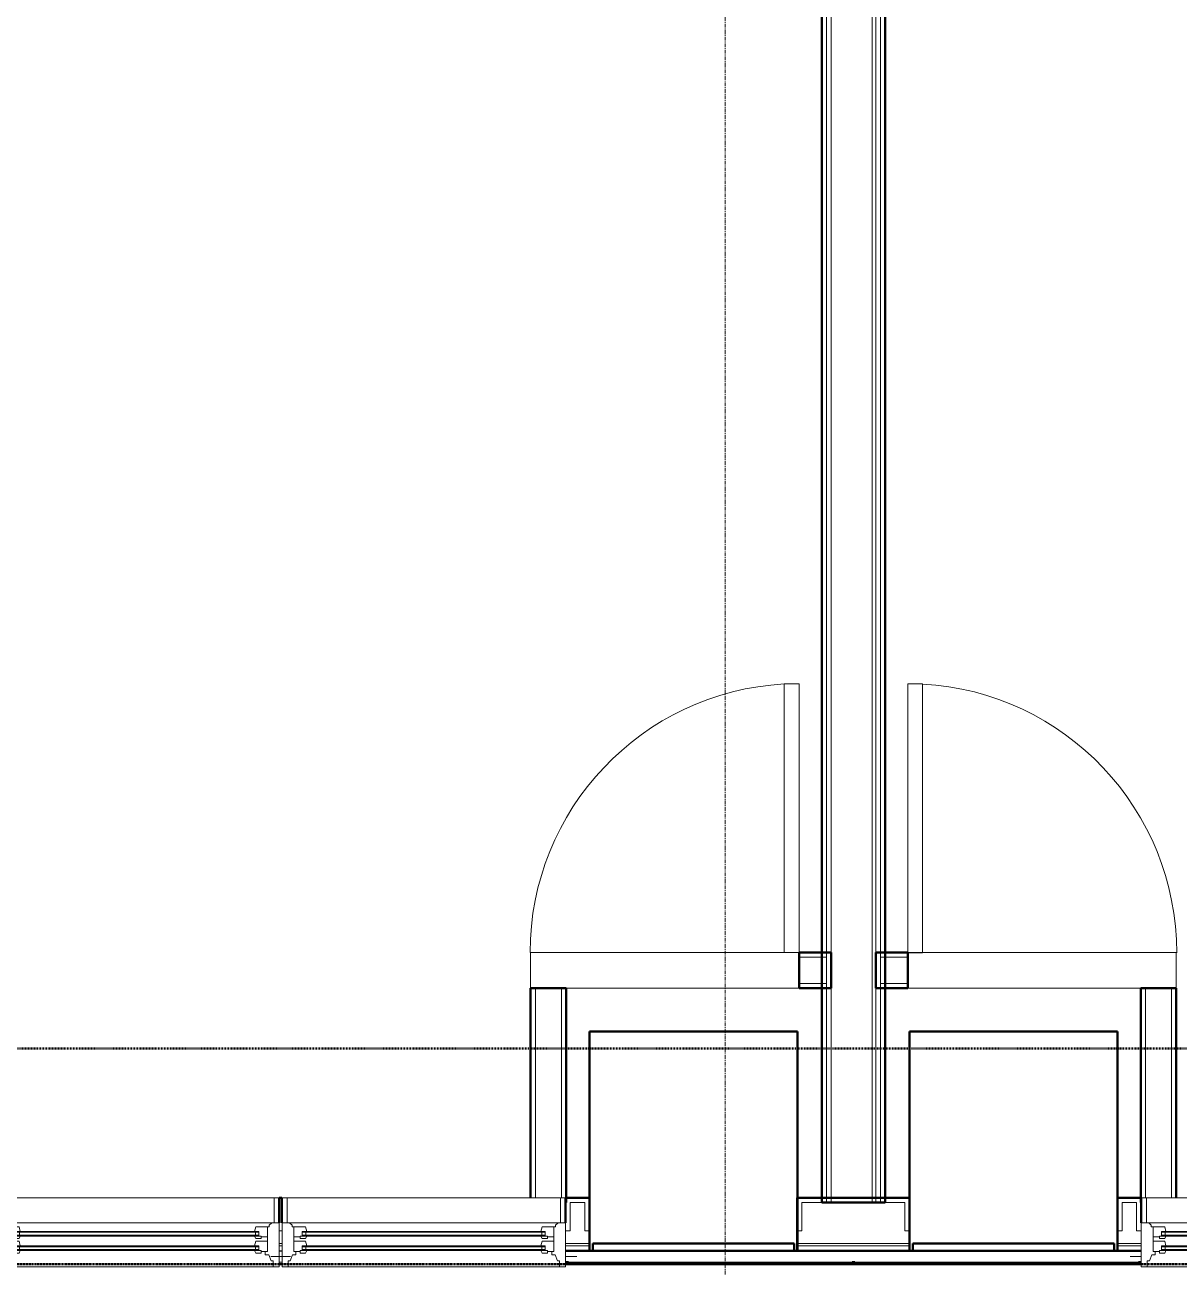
# Model space of a CAD drawing. Header units: inches. Extents: x -4218 to -1830, y 9767 to 12426.
# Drawn here: x -3248.2 to -3093.5, y 9979.8 to 10146.3 of the extents above; entities that cross this region are included whole.
import ezdxf

# ---------------------------------------------------------------- set-up
doc = ezdxf.new("R2010")
doc.units = ezdxf.units.IN
doc.header["$MEASUREMENT"] = 0
doc.linetypes.add('Dash 1_16_', pattern=[0.125, 0.0625, -0.0625])
doc.linetypes.add('Grid Line 1_2_', pattern=[0.875, 0.5, -0.125, 0.125, -0.125])
for name, color, linetype, lineweight in [('0-1', 7, 'Continuous', 5), ('0-2', 10, 'Continuous', 9), ('A-DOOR-1', 10, 'Continuous', 9), ('A-DOOR-2', 50, 'Continuous', 20), ('A-GENM', 5, 'Continuous', 9), ('A-GENM-6', 5, 'Continuous', 50), ('A-GLAZ-1', 151, 'Continuous', 9), ('A-GLAZ-2', 151, 'Continuous', 20), ('A-GLAZ-3', 151, 'Continuous', 50), ('A-WALL', 113, 'Continuous', 13), ('A-WALL-1', 7, 'Continuous', 50), ('A-WALL-2', 250, 'Continuous', 13), ('A-WALL-3', 10, 'Continuous', 9), ('A-WALL-4', 252, 'Continuous', 9), ('A-WALL-7', 113, 'Continuous', 9), ('A-WALL-8', 113, 'Continuous', 50), ('C-PROP-LINE-1', 91, 'Dash 1_16_', 50), ('I-WALL-1', 7, 'Continuous', 50), ('S-GRID-1', 1, 'Grid Line 1_2_', 9)]:
    doc.layers.add(name, color=color, linetype=linetype, lineweight=lineweight)

# ---------------------------------------------------------------- blocks, each defined once
blk = doc.blocks.new('SWING - SINGLE - FLUSH - 36_ x 80_ - OFFSET PIVOT DOOR AT MAGIC PAK AND WASHER_DRYER-3199414-BACKGROUND - RCP - 3RD FLOOR')
at = {"layer": 'A-DOOR-1'}
blk.add_arc((18, 2.37), 36.07, 93.1789, 180, dxfattribs=at)
at = {"layer": 'A-DOOR-2'}
for p, q in [((16, 2.37), (16, 38.39)), ((18, 38.39), (16, 38.39)), ((18, 2.37), (18, 38.39)), ((18, 2.37), (16, 2.37))]:
    blk.add_line(p, q, dxfattribs=at)
blk = doc.blocks.new('SWING - SINGLE - FLUSH - 36_ x 80_ - OFFSET PIVOT DOOR AT MAGIC PAK AND WASHER_DRYER-3199415-BACKGROUND - RCP - 3RD FLOOR')
at = {"layer": 'A-DOOR-1'}
blk.add_arc((18, -2.37), 36.07, 180, 266.8211, dxfattribs=at)
at = {"layer": 'A-DOOR-2'}
for p, q in [((16, -2.37), (16, -38.39)), ((18, -2.37), (16, -2.37)), ((18, -2.37), (18, -38.39)), ((18, -38.39), (16, -38.39))]:
    blk.add_line(p, q, dxfattribs=at)
blk = doc.blocks.new('CTR - 1st Phase - Unit Layouts_rvt-1-BACKGROUND - RCP - 3RD FLOOR')
at = {"layer": 'A-WALL-1'}
for p, q in [((-3144.4, 10017.18), (-3144.4, 10021.93)), ((-3144.4, 10021.93), (-3140.12, 10021.93)), ((-3140.12, 10021.93), (-3140.12, 10021.31)), ((-3140.12, 10021.31), (-3140.12, 10017.81)), ((-3134.12, 10021.93), (-3129.85, 10021.93)), ((-3134.12, 10021.3), (-3134.12, 10021.93)), ((-3134.12, 10017.8), (-3134.12, 10021.3)), ((-3129.85, 10021.93), (-3129.85, 10017.18)), ((-3140.12, 10017.81), (-3140.12, 10017.18)), ((-3134.12, 10017.18), (-3134.12, 10017.8)), ((-3180.4, 9989.06), (-3180.4, 10017.18)), ((-3180.4, 10017.18), (-3175.65, 10017.18)), ((-3175.65, 10017.18), (-3175.65, 9988.44)), ((-3140.12, 10017.18), (-3144.4, 10017.18)), ((-3129.85, 10017.18), (-3134.12, 10017.18)), ((-3098.6, 9988.43), (-3098.6, 10017.18)), ((-3098.6, 10017.18), (-3093.85, 10017.18)), ((-3093.85, 10017.18), (-3093.85, 9989.06)), ((-3175.65, 9988.44), (-3175.77, 9988.44)), ((-3098.47, 9988.43), (-3098.6, 9988.43))]:
    blk.add_line(p, q, dxfattribs=at)
at = {"layer": 'A-WALL-2'}
for p, q in [((-3144.4, 10021.31), (-3140.75, 10021.31)), ((-3140.75, 10021.31), (-3140.75, 10017.81)), ((-3129.85, 10021.3), (-3133.5, 10021.3)), ((-3133.5, 10017.8), (-3133.5, 10021.3)), ((-3144.4, 10017.81), (-3140.75, 10017.81)), ((-3129.85, 10017.8), (-3133.5, 10017.8)), ((-3179.77, 9989.06), (-3179.77, 10017.18)), ((-3176.27, 9989.06), (-3176.27, 10017.18)), ((-3097.97, 9989.06), (-3097.97, 10017.18)), ((-3094.47, 9989.06), (-3094.47, 10017.18))]:
    blk.add_line(p, q, dxfattribs=at)
at = {"layer": 'A-WALL-3'}
for p, q in [((-3180.4, 10021.93), (-3175.65, 10021.93)), ((-3180.4, 10021.93), (-3180.4, 10017.18)), ((-3144.4, 10021.93), (-3175.65, 10021.93)), ((-3098.6, 10021.93), (-3129.85, 10021.93)), ((-3098.6, 10021.93), (-3093.85, 10021.93)), ((-3093.85, 10017.18), (-3093.85, 10021.93)), ((-3175.65, 10017.18), (-3144.4, 10017.18)), ((-3129.85, 10017.18), (-3098.6, 10017.18))]:
    blk.add_line(p, q, dxfattribs=at)
at = {"layer": 'A-WALL-4'}
for p, q in [((-3144.4, 10017.18), (-3144.4, 10021.93)), ((-3129.85, 10021.93), (-3129.85, 10017.18)), ((-3180.4, 10017.18), (-3175.65, 10017.18)), ((-3098.6, 10017.18), (-3093.85, 10017.18))]:
    blk.add_line(p, q, dxfattribs=at)
at = {"layer": '0-2'}
blk.add_blockref('SWING - SINGLE - FLUSH - 36_ x 80_ - OFFSET PIVOT DOOR AT MAGIC PAK AND WASHER_DRYER-3199414-BACKGROUND - RCP - 3RD FLOOR', (-3162.4, 10019.56), dxfattribs=at)
at = {"layer": '0-2', "rotation": 180}
blk.add_blockref('SWING - SINGLE - FLUSH - 36_ x 80_ - OFFSET PIVOT DOOR AT MAGIC PAK AND WASHER_DRYER-3199415-BACKGROUND - RCP - 3RD FLOOR', (-3111.85, 10019.55), dxfattribs=at)
blk = doc.blocks.new('CTR - 1st Phase - Common Walls_rvt-1-BACKGROUND - RCP - 3RD FLOOR')
at = {"layer": 'A-WALL-2'}
for p, q in [((-3140.75, 9988.44), (-3140.75, 10355.41)), ((-3140.12, 9988.44), (-3140.12, 10355.41)), ((-3134.62, 9988.44), (-3134.62, 10355.41)), ((-3134.12, 9988.44), (-3134.12, 10355.41)), ((-3133.5, 9988.44), (-3133.5, 10355.41))]:
    blk.add_line(p, q, dxfattribs=at)
at = {"layer": 'I-WALL-1'}
for p, q in [((-3141.37, 9988.44), (-3141.37, 10355.41)), ((-3132.87, 10355.41), (-3132.87, 9988.44)), ((-3132.87, 9988.44), (-3141.37, 9988.44))]:
    blk.add_line(p, q, dxfattribs=at)
blk = doc.blocks.new('Basic Wall _ EXT - FIBER CEMENT - LARGE - ___-2162463-BACKGROUND - RCP - 3RD FLOOR')
at = {"layer": 'A-WALL-7'}
for p, q in [((-3214.11, 9981.94), (-3213.74, 9981.94)), ((-3213.74, 9981.94), (-3214.11, 9981.94)), ((-3213.74, 9981.91), (-3214.1, 9981.91)), ((-3213.74, 9981.91), (-3214.1, 9981.91)), ((-3175.71, 9981.94), (-3172.52, 9981.94)), ((-3172.52, 9981.94), (-3175.71, 9981.94)), ((-3098.54, 9981.91), (-3175.71, 9981.91)), ((-3098.54, 9981.91), (-3175.71, 9981.91)), ((-3172.09, 9981.94), (-3172.52, 9981.94)), ((-3145.09, 9981.94), (-3172.09, 9981.94)), ((-3144.65, 9981.94), (-3145.09, 9981.94)), ((-3144.65, 9981.94), (-3129.6, 9981.94)), ((-3129.6, 9981.94), (-3144.65, 9981.94)), ((-3129.16, 9981.94), (-3129.6, 9981.94)), ((-3102.16, 9981.94), (-3129.16, 9981.94)), ((-3101.72, 9981.94), (-3102.16, 9981.94)), ((-3101.72, 9981.94), (-3098.54, 9981.94)), ((-3098.54, 9981.94), (-3101.72, 9981.94))]:
    blk.add_line(p, q, dxfattribs=at)
blk = doc.blocks.new('Basic Wall _ EXT - FIBER CEMENT - SMALL - ___-2145937-BACKGROUND - RCP - 3RD FLOOR')
at = {"layer": 'A-WALL-7'}
for p, q in [((-3213.74, 9982.61), (-3214.11, 9982.61)), ((-3213.74, 9982.61), (-3214.11, 9982.61)), ((-3172.52, 9982.61), (-3175.71, 9982.61)), ((-3172.52, 9982.61), (-3175.71, 9982.61)), ((-3129.6, 9982.61), (-3144.65, 9982.61)), ((-3129.6, 9982.61), (-3144.65, 9982.61)), ((-3098.54, 9982.61), (-3101.72, 9982.61)), ((-3098.54, 9982.61), (-3101.72, 9982.61)), ((-3214.11, 9980.19), (-3213.74, 9980.19)), ((-3213.74, 9980.19), (-3214.11, 9980.19)), ((-3213.74, 9980.19), (-3214.11, 9980.19)), ((-3175.71, 9980.19), (-3098.54, 9980.19)), ((-3098.54, 9980.19), (-3175.71, 9980.19)), ((-3098.54, 9980.19), (-3175.71, 9980.19))]:
    blk.add_line(p, q, dxfattribs=at)
blk = doc.blocks.new('Window-Double_Hung-Andersen-400_Series-Tilt_Wash - DOUBLE HUNG - COTTAGE - 3RD FLOOR-V105-BACKGROUND - RCP - 3RD FLOOR')
at = {"layer": 'A-GLAZ-1'}
for p, q in [((-19.01, 3.94), (-19.01, 2.44)), ((-18.95, 3.94), (-19.01, 3.94)), ((-18.95, 4.44), (18.95, 4.44)), ((-18.95, 1.06), (-18.95, 4.44)), ((-18.32, 1.06), (-18.32, 4.44)), ((18.32, 1.06), (18.32, 4.44)), ((18.95, 4.44), (18.95, 1.06)), ((19.01, 3.94), (18.95, 3.94)), ((19.01, 3.81), (19.01, 3.94)), ((19.01, 2.44), (19.01, 3.81)), ((-18.95, 2.44), (-19.01, 2.44)), ((19.01, 2.44), (18.95, 2.44)), ((18.95, 1.06), (-18.95, 1.06)), ((-16.29, -0.19), (-15.7, -0.19)), ((-16.29, -0.56), (-15.7, -0.56)), ((-15.82, -0.56), (-15.82, -0.19)), ((-15.7, -0.06), (15.7, -0.06)), ((-15.7, -0.19), (15.7, -0.19)), ((-15.7, -0.56), (15.7, -0.56)), ((-15.7, -0.69), (15.7, -0.69)), ((16.29, -0.19), (15.7, -0.19)), ((16.29, -0.56), (15.7, -0.56)), ((15.82, -0.56), (15.82, -0.19)), ((-16.29, -2.13), (-15.7, -2.13)), ((-16.29, -2.5), (-15.7, -2.5)), ((-15.82, -2.5), (-15.82, -2.13)), ((-15.7, -2), (15.7, -2)), ((-15.7, -2.13), (15.7, -2.13)), ((-15.7, -2.5), (15.7, -2.5)), ((-15.7, -2.63), (15.7, -2.63)), ((16.29, -2.13), (15.7, -2.13)), ((16.29, -2.5), (15.7, -2.5)), ((15.82, -2.5), (15.82, -2.13))]:
    blk.add_line(p, q, dxfattribs=at)
at = {"layer": 'A-GLAZ-2'}
for p, q in [((-19.01, 1.06), (19.01, 1.06)), ((-19.01, -4.81), (-19.01, 1.06)), ((-17.67, 0.78), (-18, 1.06)), ((-17.67, 0.78), (-17.67, 0.56)), ((-17.67, 0.56), (-15.86, 0.56)), ((-17.42, -2.75), (-17.42, 0.56)), ((-15.86, 0.56), (-15.7, -0.06)), ((15.86, 0.56), (15.7, -0.06)), ((17.67, 0.56), (15.86, 0.56)), ((17.42, -2.75), (17.42, 0.56)), ((17.67, 0.78), (18, 1.06)), ((17.67, 0.78), (17.67, 0.56)), ((19.01, 1.06), (19.01, -4.81)), ((-17.42, -0.81), (-16.57, -0.81)), ((-17.42, -1.37), (-15.86, -1.37)), ((-16.57, -0.69), (-16.57, -1.03)), ((-15.7, -0.69), (-16.57, -0.69)), ((-15.86, -1.03), (-16.57, -1.03)), ((-16.29, -0.69), (-16.29, -0.06)), ((-15.7, -0.06), (-16.29, -0.06)), ((-15.86, -1.03), (-15.7, -0.69)), ((-15.86, -1.37), (-15.7, -2)), ((15.7, -0.06), (16.29, -0.06)), ((15.86, -1.03), (15.7, -0.69)), ((15.7, -0.69), (16.57, -0.69)), ((15.86, -1.37), (15.7, -2)), ((15.86, -1.03), (16.57, -1.03)), ((17.42, -1.37), (15.86, -1.37)), ((16.29, -0.69), (16.29, -0.06)), ((16.57, -0.69), (16.57, -1.03)), ((17.42, -0.81), (16.57, -0.81)), ((-17.92, -4), (-17.61, -3.19)), ((-17.61, -3.19), (-17.14, -3.19)), ((-17.42, -2.75), (-16.57, -2.75)), ((-17.14, -3.19), (-17.14, -2.75)), ((-16.57, -2.63), (-16.57, -2.97)), ((-15.7, -2.63), (-16.57, -2.63)), ((-15.86, -2.97), (-16.57, -2.97)), ((-16.29, -2.63), (-16.29, -2)), ((-15.7, -2), (-16.29, -2)), ((-15.86, -2.97), (-15.7, -2.63)), ((15.7, -2), (16.29, -2)), ((15.86, -2.97), (15.7, -2.63)), ((15.7, -2.63), (16.57, -2.63)), ((15.86, -2.97), (16.57, -2.97)), ((16.29, -2.63), (16.29, -2)), ((16.57, -2.63), (16.57, -2.97)), ((17.42, -2.75), (16.57, -2.75)), ((17.14, -3.19), (17.14, -2.75)), ((17.61, -3.19), (17.14, -3.19)), ((17.92, -4), (17.61, -3.19)), ((-19.01, -3.44), (-20.51, -3.44)), ((19.01, -4.81), (-19.01, -4.81)), ((-18.2, -4), (-17.92, -4)), ((-18.2, -4.81), (-18.2, -4)), ((18.2, -4), (17.92, -4)), ((18.2, -4.81), (18.2, -4)), ((19.01, -3.44), (20.51, -3.44))]:
    blk.add_line(p, q, dxfattribs=at)
blk = doc.blocks.new('Window-Double_Hung-Andersen-400_Series-Tilt_Wash - DOUBLE HUNG - COTTAGE - 3RD FLOOR-2888871-BACKGROUND - RCP - 3RD FLOOR')
at = {"layer": 'A-GLAZ-1'}
for p, q in [((-19.01, 3.94), (-19.01, 2.44)), ((-18.95, 3.94), (-19.01, 3.94)), ((-18.95, 4.44), (18.95, 4.44)), ((-18.95, 1.06), (-18.95, 4.44)), ((-18.32, 1.06), (-18.32, 4.44)), ((18.32, 1.06), (18.32, 4.44)), ((18.95, 4.44), (18.95, 1.06)), ((19.01, 3.94), (18.95, 3.94)), ((19.01, 2.44), (19.01, 3.94)), ((-18.95, 2.44), (-19.01, 2.44)), ((19.01, 2.44), (18.95, 2.44)), ((18.95, 1.06), (-18.95, 1.06)), ((-16.29, -0.19), (-15.7, -0.19)), ((-16.29, -0.56), (-15.7, -0.56)), ((-15.82, -0.56), (-15.82, -0.19)), ((-15.7, -0.06), (15.7, -0.06)), ((-15.7, -0.19), (15.7, -0.19)), ((-15.7, -0.56), (15.7, -0.56)), ((-15.7, -0.69), (15.7, -0.69)), ((16.29, -0.19), (15.7, -0.19)), ((16.29, -0.56), (15.7, -0.56)), ((15.82, -0.56), (15.82, -0.19)), ((-16.29, -2.13), (-15.7, -2.13)), ((-16.29, -2.5), (-15.7, -2.5)), ((-15.82, -2.5), (-15.82, -2.13)), ((-15.7, -2), (15.7, -2)), ((-15.7, -2.13), (15.7, -2.13)), ((-15.7, -2.5), (15.7, -2.5)), ((-15.7, -2.63), (15.7, -2.63)), ((16.29, -2.13), (15.7, -2.13)), ((16.29, -2.5), (15.7, -2.5)), ((15.82, -2.5), (15.82, -2.13))]:
    blk.add_line(p, q, dxfattribs=at)
at = {"layer": 'A-GLAZ-2'}
for p, q in [((-19.01, 1.06), (19.01, 1.06)), ((-19.01, -4.81), (-19.01, 1.06)), ((-17.67, 0.78), (-18, 1.06)), ((-17.67, 0.78), (-17.67, 0.56)), ((-17.67, 0.56), (-15.86, 0.56)), ((-17.42, -2.75), (-17.42, 0.56)), ((-15.86, 0.56), (-15.7, -0.06)), ((15.86, 0.56), (15.7, -0.06)), ((17.67, 0.56), (15.86, 0.56)), ((17.42, -2.75), (17.42, 0.56)), ((17.67, 0.78), (18, 1.06)), ((17.67, 0.78), (17.67, 0.56)), ((19.01, 1.06), (19.01, -4.81)), ((-17.42, -0.81), (-16.57, -0.81)), ((-17.42, -1.37), (-15.86, -1.37)), ((-16.57, -0.69), (-16.57, -1.03)), ((-15.7, -0.69), (-16.57, -0.69)), ((-15.86, -1.03), (-16.57, -1.03)), ((-16.29, -0.69), (-16.29, -0.06)), ((-15.7, -0.06), (-16.29, -0.06)), ((-15.86, -1.03), (-15.7, -0.69)), ((-15.86, -1.37), (-15.7, -2)), ((15.7, -0.06), (16.29, -0.06)), ((15.86, -1.03), (15.7, -0.69)), ((15.7, -0.69), (16.57, -0.69)), ((15.86, -1.37), (15.7, -2)), ((15.86, -1.03), (16.57, -1.03)), ((17.42, -1.37), (15.86, -1.37)), ((16.29, -0.69), (16.29, -0.06)), ((16.57, -0.69), (16.57, -1.03)), ((17.42, -0.81), (16.57, -0.81)), ((-17.92, -4), (-17.61, -3.19)), ((-17.61, -3.19), (-17.14, -3.19)), ((-17.42, -2.75), (-16.57, -2.75)), ((-17.14, -3.19), (-17.14, -2.75)), ((-16.57, -2.63), (-16.57, -2.97)), ((-15.7, -2.63), (-16.57, -2.63)), ((-15.86, -2.97), (-16.57, -2.97)), ((-16.29, -2.63), (-16.29, -2)), ((-15.7, -2), (-16.29, -2)), ((-15.86, -2.97), (-15.7, -2.63)), ((15.7, -2), (16.29, -2)), ((15.86, -2.97), (15.7, -2.63)), ((15.7, -2.63), (16.57, -2.63)), ((15.86, -2.97), (16.57, -2.97)), ((16.29, -2.63), (16.29, -2)), ((16.57, -2.63), (16.57, -2.97)), ((17.42, -2.75), (16.57, -2.75)), ((17.14, -3.19), (17.14, -2.75)), ((17.61, -3.19), (17.14, -3.19)), ((17.92, -4), (17.61, -3.19)), ((-19.01, -3.44), (-20.51, -3.44)), ((19.01, -4.81), (-19.01, -4.81)), ((-18.2, -4), (-17.92, -4)), ((-18.2, -4.81), (-18.2, -4)), ((18.2, -4), (17.92, -4)), ((18.2, -4.81), (18.2, -4)), ((19.01, -3.44), (20.51, -3.44))]:
    blk.add_line(p, q, dxfattribs=at)
blk = doc.blocks.new('Window-Double_Hung-Andersen-400_Series-Tilt_Wash - DOUBLE HUNG - COTTAGE - 3RD FLOOR-V108-BACKGROUND - RCP - 3RD FLOOR')
at = {"layer": 'A-GLAZ-1'}
for p, q in [((-19.01, 3.94), (-19.01, 3.81)), ((-18.95, 3.94), (-19.01, 3.94)), ((-19.01, 3.81), (-19.01, 2.44)), ((-18.95, 4.44), (18.95, 4.44)), ((-18.95, 1.06), (-18.95, 4.44)), ((-18.32, 1.06), (-18.32, 4.44)), ((18.32, 1.06), (18.32, 4.44)), ((18.95, 4.44), (18.95, 1.06)), ((19.01, 3.94), (18.95, 3.94)), ((19.01, 2.44), (19.01, 3.94)), ((-18.95, 2.44), (-19.01, 2.44)), ((19.01, 2.44), (18.95, 2.44)), ((18.95, 1.06), (-18.95, 1.06)), ((-16.29, -0.19), (-15.7, -0.19)), ((-16.29, -0.56), (-15.7, -0.56)), ((-15.82, -0.56), (-15.82, -0.19)), ((-15.7, -0.06), (15.7, -0.06)), ((-15.7, -0.19), (15.7, -0.19)), ((-15.7, -0.56), (15.7, -0.56)), ((-15.7, -0.69), (15.7, -0.69)), ((16.29, -0.19), (15.7, -0.19)), ((16.29, -0.56), (15.7, -0.56)), ((15.82, -0.56), (15.82, -0.19)), ((-16.29, -2.13), (-15.7, -2.13)), ((-16.29, -2.5), (-15.7, -2.5)), ((-15.82, -2.5), (-15.82, -2.13)), ((-15.7, -2), (15.7, -2)), ((-15.7, -2.13), (15.7, -2.13)), ((-15.7, -2.5), (15.7, -2.5)), ((-15.7, -2.63), (15.7, -2.63)), ((16.29, -2.13), (15.7, -2.13)), ((16.29, -2.5), (15.7, -2.5)), ((15.82, -2.5), (15.82, -2.13))]:
    blk.add_line(p, q, dxfattribs=at)
at = {"layer": 'A-GLAZ-2'}
for p, q in [((-19.01, 1.06), (19.01, 1.06)), ((-19.01, -4.81), (-19.01, 1.06)), ((-17.67, 0.78), (-18, 1.06)), ((-17.67, 0.78), (-17.67, 0.56)), ((-17.67, 0.56), (-15.86, 0.56)), ((-17.42, -2.75), (-17.42, 0.56)), ((-15.86, 0.56), (-15.7, -0.06)), ((15.86, 0.56), (15.7, -0.06)), ((17.67, 0.56), (15.86, 0.56)), ((17.42, -2.75), (17.42, 0.56)), ((17.67, 0.78), (18, 1.06)), ((17.67, 0.78), (17.67, 0.56)), ((19.01, 1.06), (19.01, -4.81)), ((-17.42, -0.81), (-16.57, -0.81)), ((-17.42, -1.37), (-15.86, -1.37)), ((-16.57, -0.69), (-16.57, -1.03)), ((-15.7, -0.69), (-16.57, -0.69)), ((-15.86, -1.03), (-16.57, -1.03)), ((-16.29, -0.69), (-16.29, -0.06)), ((-15.7, -0.06), (-16.29, -0.06)), ((-15.86, -1.03), (-15.7, -0.69)), ((-15.86, -1.37), (-15.7, -2)), ((15.7, -0.06), (16.29, -0.06)), ((15.86, -1.03), (15.7, -0.69)), ((15.7, -0.69), (16.57, -0.69)), ((15.86, -1.37), (15.7, -2)), ((15.86, -1.03), (16.57, -1.03)), ((17.42, -1.37), (15.86, -1.37)), ((16.29, -0.69), (16.29, -0.06)), ((16.57, -0.69), (16.57, -1.03)), ((17.42, -0.81), (16.57, -0.81)), ((-17.92, -4), (-17.61, -3.19)), ((-17.61, -3.19), (-17.14, -3.19)), ((-17.42, -2.75), (-16.57, -2.75)), ((-17.14, -3.19), (-17.14, -2.75)), ((-16.57, -2.63), (-16.57, -2.97)), ((-15.7, -2.63), (-16.57, -2.63)), ((-15.86, -2.97), (-16.57, -2.97)), ((-16.29, -2.63), (-16.29, -2)), ((-15.7, -2), (-16.29, -2)), ((-15.86, -2.97), (-15.7, -2.63)), ((15.7, -2), (16.29, -2)), ((15.86, -2.97), (15.7, -2.63)), ((15.7, -2.63), (16.57, -2.63)), ((15.86, -2.97), (16.57, -2.97)), ((16.29, -2.63), (16.29, -2)), ((16.57, -2.63), (16.57, -2.97)), ((17.42, -2.75), (16.57, -2.75)), ((17.14, -3.19), (17.14, -2.75)), ((17.61, -3.19), (17.14, -3.19)), ((17.92, -4), (17.61, -3.19)), ((-19.01, -3.44), (-20.51, -3.44)), ((19.01, -4.81), (-19.01, -4.81)), ((-18.2, -4), (-17.92, -4)), ((-18.2, -4.81), (-18.2, -4)), ((18.2, -4), (17.92, -4)), ((18.2, -4.81), (18.2, -4)), ((19.01, -3.44), (20.51, -3.44))]:
    blk.add_line(p, q, dxfattribs=at)
blk = doc.blocks.new('V-Series_EWC4_SPVU_RFA_2015 - 2ND AND 3RD FLOOR-2226480-BACKGROUND - RCP - 3RD FLOOR')
at = {"layer": 'A-GENM-6'}
for p, q in [((-3858.97, 11736.15), (-3858.97, 11736.59)), ((-3858.97, 11736.59), (-3829.54, 11736.59)), ((-3829.54, 11736.59), (-3829.54, 11708.71)), ((-3858.97, 11735.65), (-3858.97, 11736.15)), ((-3858.97, 11736.15), (-3857.97, 11736.15)), ((-3857.97, 11736.15), (-3858.97, 11736.15)), ((-3858.97, 11709.65), (-3858.97, 11735.65)), ((-3857.97, 11736.15), (-3857.97, 11735.65)), ((-3857.97, 11709.15), (-3857.97, 11736.15)), ((-3857.97, 11735.65), (-3857.97, 11709.65)), ((-3858.97, 11709.15), (-3858.97, 11709.65)), ((-3857.97, 11709.65), (-3857.97, 11709.15)), ((-3857.97, 11709.15), (-3858.97, 11709.15)), ((-3858.97, 11708.71), (-3858.97, 11709.15)), ((-3858.97, 11709.15), (-3857.97, 11709.15)), ((-3829.54, 11708.71), (-3858.97, 11708.71))]:
    blk.add_line(p, q, dxfattribs=at)
blk = doc.blocks.new('Perforated Panel at Magic-Pak - hvac panel - 3rd floor-2505079-BACKGROUND - RCP - 3RD FLOOR')
at = {"layer": 'A-GLAZ-3'}
for p, q in [((-19.01, 4.44), (19.01, 4.44)), ((-19.01, 4.37), (-19.01, 4.44)), ((19.01, 4.37), (-19.01, 4.37)), ((19.01, 4.44), (19.01, 4.37))]:
    blk.add_line(p, q, dxfattribs=at)
blk = doc.blocks.new('Family - ___-2835860-BACKGROUND - RCP - 3RD FLOOR')
at = {"layer": 'C-PROP-LINE-1'}
blk.add_line((-2636.92, 9980.19), (-3860.72, 9980.19), dxfattribs=at)
blk = doc.blocks.new('Family - ___-2835903-BACKGROUND - RCP - 3RD FLOOR')
at = {"layer": 'C-PROP-LINE-1'}
blk.add_line((-2096.45, 10009.09), (-3831.82, 10009.09), dxfattribs=at)
blk = doc.blocks.new('Family - ___-2835932-BACKGROUND - RCP - 3RD FLOOR')
at = {"layer": 'C-PROP-LINE-1'}
blk.add_line((-2067.55, 9980.19), (-3860.72, 9980.19), dxfattribs=at)

msp = doc.modelspace()

# ---------------------------------------------------------------- linework, layer by layer
at = {"layer": 'A-WALL'}
for p, q in [((-3175.09, 9984.63), (-3175.09, 9988.44)), ((-3175.09, 9988.44), (-3173.15, 9988.44)), ((-3173.15, 9988.44), (-3173.15, 9984.63)), ((-3144.02, 9984.63), (-3144.02, 9988.44)), ((-3144.02, 9988.44), (-3130.22, 9988.44)), ((-3130.22, 9988.44), (-3130.22, 9984.63)), ((-3101.1, 9984.63), (-3101.1, 9988.44)), ((-3101.1, 9988.44), (-3099.16, 9988.44)), ((-3099.16, 9988.44), (-3099.16, 9984.63)), ((-3213.74, 9984.63), (-3214.11, 9984.63)), ((-3175.09, 9984.63), (-3175.71, 9984.63)), ((-3172.52, 9984.63), (-3173.15, 9984.63)), ((-3144.02, 9984.63), (-3144.65, 9984.63)), ((-3129.6, 9984.63), (-3130.22, 9984.63)), ((-3101.1, 9984.63), (-3101.72, 9984.63)), ((-3098.54, 9984.63), (-3099.16, 9984.63)), ((-3213.74, 9982.94), (-3214.11, 9982.94)), ((-3172.52, 9982.94), (-3175.71, 9982.94)), ((-3129.6, 9982.94), (-3144.65, 9982.94)), ((-3098.54, 9982.94), (-3101.72, 9982.94)), ((-3213.74, 9981.94), (-3214.11, 9981.94)), ((-3213.74, 9980.44), (-3214.11, 9980.44))]:
    msp.add_line(p, q, dxfattribs=at)
at = {"layer": 'A-WALL-7'}
for p, q in [((-3214.11, 9989.06), (-3214.17, 9989.06)), ((-3213.74, 9989.06), (-3213.67, 9989.06)), ((-3175.71, 9989.06), (-3175.77, 9989.06)), ((-3098.47, 9989.06), (-3098.54, 9989.06)), ((-3172.52, 9981.94), (-3145.09, 9981.94)), ((-3101.72, 9981.94), (-3145.09, 9981.94)), ((-3175.34, 9980.44), (-3137.31, 9980.44)), ((-3098.91, 9980.44), (-3136.94, 9980.44))]:
    msp.add_line(p, q, dxfattribs=at)
at = {"layer": 'A-WALL-8'}
for p, q in [((-3214.11, 9985.69), (-3214.11, 9989.06)), ((-3214.11, 9989.06), (-3213.74, 9989.06)), ((-3213.74, 9989.06), (-3213.74, 9985.69)), ((-3175.71, 9989.06), (-3172.52, 9989.06)), ((-3175.71, 9985.69), (-3175.71, 9989.06)), ((-3172.52, 9989.06), (-3172.52, 9981.94)), ((-3144.65, 9989.06), (-3129.6, 9989.06)), ((-3144.65, 9981.94), (-3144.65, 9989.06)), ((-3129.6, 9989.06), (-3129.6, 9981.94)), ((-3101.72, 9989.06), (-3098.54, 9989.06)), ((-3101.72, 9981.94), (-3101.72, 9989.06)), ((-3098.54, 9989.06), (-3098.54, 9985.69)), ((-3172.52, 9981.94), (-3175.71, 9981.94)), ((-3129.6, 9981.94), (-3144.65, 9981.94)), ((-3098.54, 9981.94), (-3101.72, 9981.94)), ((-3213.74, 9980.19), (-3214.11, 9980.19)), ((-3175.71, 9980.44), (-3175.34, 9980.44)), ((-3175.34, 9980.19), (-3175.71, 9980.19)), ((-3175.34, 9980.44), (-3175.34, 9980.19)), ((-3137.31, 9980.19), (-3137.31, 9980.44)), ((-3137.31, 9980.44), (-3136.94, 9980.44)), ((-3136.94, 9980.19), (-3137.31, 9980.19)), ((-3136.94, 9980.44), (-3136.94, 9980.19)), ((-3098.91, 9980.19), (-3098.91, 9980.44)), ((-3098.91, 9980.44), (-3098.54, 9980.44)), ((-3098.54, 9980.19), (-3098.91, 9980.19))]:
    msp.add_line(p, q, dxfattribs=at)
at = {"layer": 'S-GRID-1'}
msp.add_line((-3154.32, 9836.18), (-3154.32, 12376.81), dxfattribs=at)

# ---------------------------------------------------------------- block references
at = {"layer": '0-1'}
for name in ['CTR - 1st Phase - Unit Layouts_rvt-1-BACKGROUND - RCP - 3RD FLOOR', 'CTR - 1st Phase - Common Walls_rvt-1-BACKGROUND - RCP - 3RD FLOOR']:
    msp.add_blockref(name, (0, 0), dxfattribs=at)
at = {"layer": 'A-GENM', "rotation": 90.00000000000026}
for p in [(8564.07, 13840.91), (8606.99, 13840.91)]:
    msp.add_blockref('V-Series_EWC4_SPVU_RFA_2015 - 2ND AND 3RD FLOOR-2226480-BACKGROUND - RCP - 3RD FLOOR', p, dxfattribs=at)
at = {"layer": 'A-GLAZ-1'}
for name, p in [('Window-Double_Hung-Andersen-400_Series-Tilt_Wash - DOUBLE HUNG - COTTAGE - 3RD FLOOR-2888871-BACKGROUND - RCP - 3RD FLOOR', (-3233.12, 9984.63)), ('Window-Double_Hung-Andersen-400_Series-Tilt_Wash - DOUBLE HUNG - COTTAGE - 3RD FLOOR-V105-BACKGROUND - RCP - 3RD FLOOR', (-3194.72, 9984.63)), ('Window-Double_Hung-Andersen-400_Series-Tilt_Wash - DOUBLE HUNG - COTTAGE - 3RD FLOOR-V108-BACKGROUND - RCP - 3RD FLOOR', (-3079.52, 9984.63))]:
    msp.add_blockref(name, p, dxfattribs=at)
at = {"layer": 'A-GLAZ-1', "rotation": 180}
for p in [(-3156.32, 9984.63), (-3117.92, 9984.63)]:
    msp.add_blockref('Perforated Panel at Magic-Pak - hvac panel - 3rd floor-2505079-BACKGROUND - RCP - 3RD FLOOR', p, dxfattribs=at)
at = {"layer": 'A-WALL-7'}
for name in ['Basic Wall _ EXT - FIBER CEMENT - SMALL - ___-2145937-BACKGROUND - RCP - 3RD FLOOR', 'Basic Wall _ EXT - FIBER CEMENT - LARGE - ___-2162463-BACKGROUND - RCP - 3RD FLOOR']:
    msp.add_blockref(name, (0, 0), dxfattribs=at)
at = {"layer": 'C-PROP-LINE-1'}
for name in ['Family - ___-2835860-BACKGROUND - RCP - 3RD FLOOR', 'Family - ___-2835932-BACKGROUND - RCP - 3RD FLOOR', 'Family - ___-2835903-BACKGROUND - RCP - 3RD FLOOR']:
    msp.add_blockref(name, (0, 0), dxfattribs=at)

doc.saveas('drawing.dxf')
